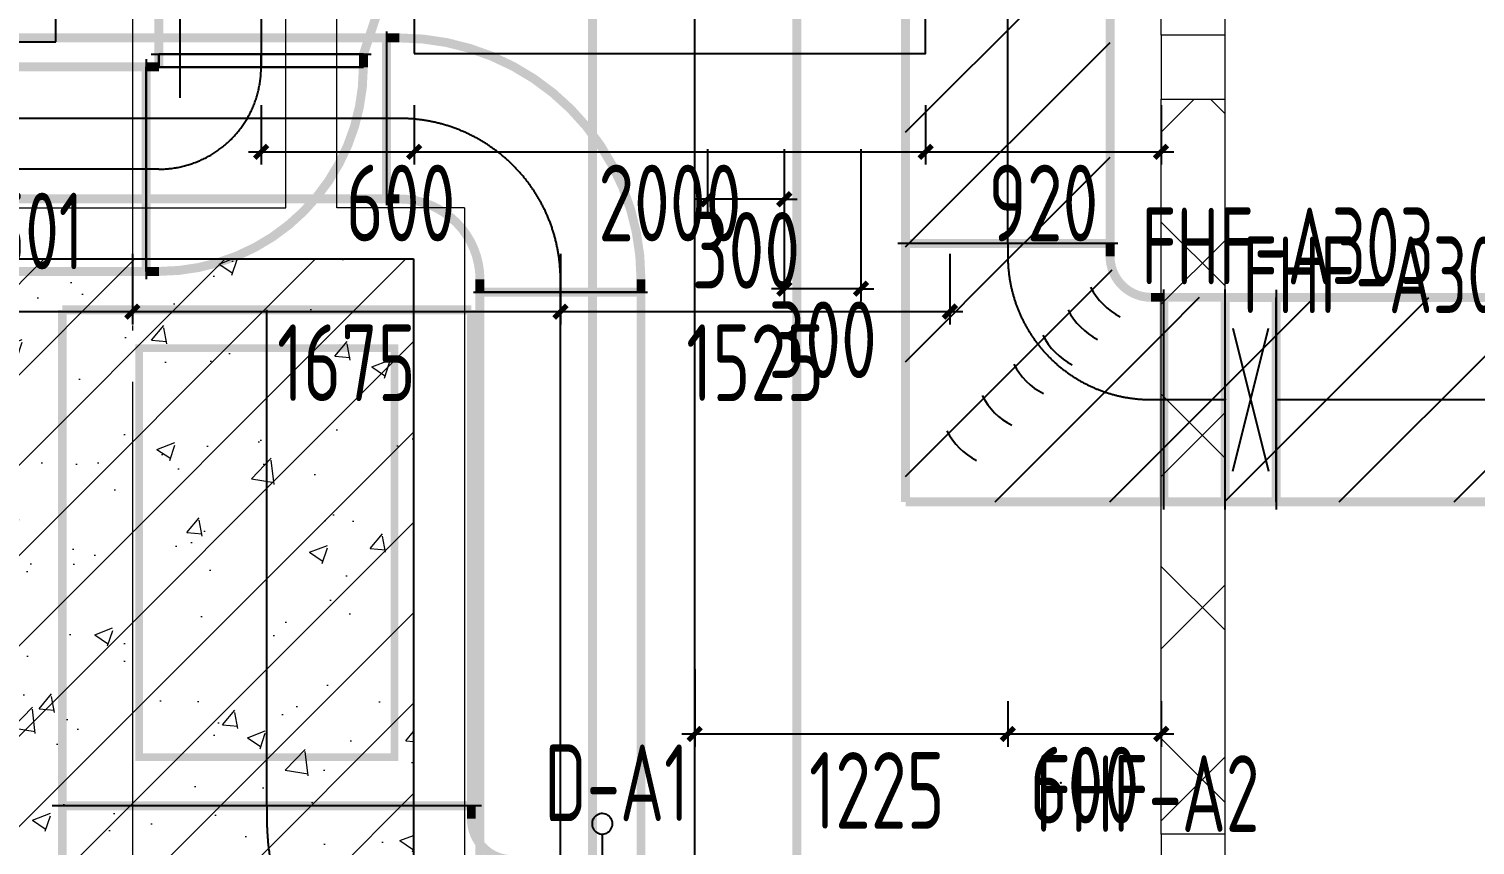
# Model space of a CAD drawing. Extents: x 4 to 13611208, y -605838 to 574722.
# Drawn here: x 13255993 to 13261650, y 188667 to 191859 of the extents above; entities that cross this region are included whole.
import ezdxf

# ---------------------------------------------------------------- set-up
doc = ezdxf.new("R2010")
doc.units = 0
doc.header["$LTSCALE"] = 1000
doc.header["$MEASUREMENT"] = 0
for name, pattern in [('_虚线L', [0.375, 0.25, -0.125]), ('CENTER2', [28.575, 19.05, -3.175, 3.175, -3.175]), ('DOTE', [2.42, 2, -0.2, 0.02, -0.2])]:
    doc.linetypes.add(name, pattern=pattern)
for name, color, linetype in [('DUCT-D-P中心线', 5, 'CENTER2'), ('DUCT-D-P标注', 7, 'Continuous'), ('DUCT-D-P法兰', 2, 'Continuous'), ('DUCT-D-P管', 6, 'Continuous'), ('DUCT-D-P管端线', 2, 'Continuous'), ('DUCT-D-P阀门', 7, 'Continuous'), ('DUCT-D-S中心线', 5, 'CENTER2'), ('DUCT-D-S法兰', 2, 'Continuous'), ('DUCT-D-S管', 130, 'Continuous'), ('DUCT-D-S管端线', 2, 'Continuous'), ('DUCT-D-S阀门', 7, 'Continuous'), ('DUCT-K-P中心线', 5, 'CENTER2'), ('DUCT-K-P标注', 7, 'Continuous'), ('DUCT-K-P管', 191, 'Continuous'), ('DUCT-K-S中心线', 5, 'CENTER2'), ('DUCT-K-S法兰', 2, 'Continuous'), ('DUCT-K-S管', 40, 'Continuous'), ('DUCT-K-S管端线', 4, 'Continuous'), ('DUCT-K-S阀门', 7, 'Continuous'), ('DUCT-X-P中心线', 5, 'CENTER2'), ('DUCT-X-P标注', 7, 'Continuous'), ('DUCT-X-P法兰', 2, 'Continuous'), ('DUCT-X-P管', 31, 'Continuous'), ('DUCT-X-P管端线', 2, 'Continuous'), ('Hvac-Hide', 8, 'Continuous'), ('SXT-标注', 7, 'Continuous')]:
    doc.layers.add(name, color=color, linetype=linetype)
doc.layers.add('SXT-设备', color=1, linetype='Continuous', lineweight=25)
doc.layers.add('建筑底图', color=8, linetype='Continuous', lineweight=13)
doc.styles.add('67', font='gbenor.shx', dxfattribs={"width": 0.7, "bigfont": 'hztxt.shx'})
doc.styles.add('du', font='gbenor.shx', dxfattribs={"width": 0.8, "bigfont": 'hztxt.shx'})
doc.dimstyles.new('67', dxfattribs={"dimscale": 100, "dimtxt": 3, "dimasz": 0.5, "dimexe": 0.5, "dimexo": 2, "dimgap": 0.5, "dimtad": 2, "dimdec": 0, "dimrnd": 5, "dimzin": 0, "dimdsep": 46, "dimtxsty": 'du', "dimblk": 'ARCHTICK', "dimcen": 0, "dimdle": 0.5, "dimclrd": 256, "dimclre": 256, "dimclrt": 256, "dimazin": 0, "dimtfac": 1, "dimtdec": 0, "dimtix": 1, "dimtmove": 2, "dimatfit": 3, "dimfxl": 100, "dimtolj": 1, "dimtzin": 0, "dimlwd": -1, "dimlwe": -1, "dimarcsym": 0})
pattern_1 = [(45, (0, 0), (-336.759605, 336.759605), []), (135, (0, 0), (-336.759605, -336.759605), [])]

# ---------------------------------------------------------------- blocks, each defined once
blk = doc.blocks.new('_FZH')
blk.add_lwpolyline([(-0.5, -0.5), (0.5, -0.5), (0.5, 0.5), (-0.5, 0.5)], close=True)
blk = doc.blocks.new('fextfe')
at = {"layer": 'DUCT-X-P标注', "style": '67', "width": 0.75}
blk.add_attdef('FHF-A201', (1930390.6, -201817.9), '', height=300, dxfattribs=at)
blk = doc.blocks.new('_ArchTick')
at = {"color": 0, "linetype": 'ByBlock', "const_width": 0.4}
blk.add_lwpolyline([(-0.5, -0.5), (0.5, 0.5)], dxfattribs=at)
blk = doc.blocks.new('*D369')
at = {"layer": 'DUCT-K-P标注', "transparency": 16777216}
for p, q in [((13258597.4, 189354.4), (13258597.4, 189051.4)), ((13259822.4, 189229.4), (13259822.4, 189051.4)), ((13258547.4, 189101.4), (13259872.4, 189101.4))]:
    blk.add_line(p, q, dxfattribs=at)
at = {"layer": 'DUCT-K-P标注', "transparency": 16777216, "xscale": 50, "yscale": 50, "zscale": 50, "rotation": 180}
blk.add_blockref('_ArchTick', (13258597.4, 189101.4), dxfattribs=at)
at = {"layer": 'DUCT-K-P标注', "transparency": 16777216, "xscale": 50, "yscale": 50, "zscale": 50}
blk.add_blockref('_ArchTick', (13259822.4, 189101.4), dxfattribs=at)
at = {"layer": 'DUCT-K-P标注', "transparency": 16777216, "insert": (13259309.9, 188880.5), "char_height": 300, "attachment_point": 5, "style": 'du'}
blk.add_mtext('\\A1;1225', dxfattribs=at)
blk = doc.blocks.new('*D370')
at = {"layer": 'DUCT-K-P标注', "transparency": 16777216}
for p, q in [((13259822.4, 189229.4), (13259822.4, 189051.4)), ((13260422.4, 189229.4), (13260422.4, 189051.4)), ((13259772.4, 189101.4), (13260472.4, 189101.4))]:
    blk.add_line(p, q, dxfattribs=at)
at = {"layer": 'DUCT-K-P标注', "transparency": 16777216, "xscale": 50, "yscale": 50, "zscale": 50, "rotation": 180}
blk.add_blockref('_ArchTick', (13259822.4, 189101.4), dxfattribs=at)
at = {"layer": 'DUCT-K-P标注', "transparency": 16777216, "xscale": 50, "yscale": 50, "zscale": 50}
blk.add_blockref('_ArchTick', (13260422.4, 189101.4), dxfattribs=at)
at = {"layer": 'DUCT-K-P标注', "transparency": 16777216, "insert": (13260122.4, 188901.4), "char_height": 300, "attachment_point": 5, "style": 'du'}
blk.add_mtext('\\A1;600', dxfattribs=at)
blk = doc.blocks.new('*D781')
at = {"layer": 'SXT-标注', "transparency": 16777216}
for p, q in [((13258647.8, 191389.6), (13258647.8, 191143.3)), ((13258947.8, 191389.6), (13258947.8, 191143.3)), ((13258647.8, 191193.3), (13258597.8, 191193.3)), ((13258947.8, 191193.3), (13258647.8, 191193.3)), ((13258947.8, 191193.3), (13258997.8, 191193.3))]:
    blk.add_line(p, q, dxfattribs=at)
at = {"layer": 'SXT-标注', "transparency": 16777216, "xscale": 50, "yscale": 50, "zscale": 50}
blk.add_blockref('_ArchTick', (13258647.8, 191193.3), dxfattribs=at)
at = {"layer": 'SXT-标注', "transparency": 16777216, "xscale": 50, "yscale": 50, "zscale": 50, "rotation": 180}
blk.add_blockref('_ArchTick', (13258947.8, 191193.3), dxfattribs=at)
at = {"layer": 'SXT-标注', "transparency": 16777216, "insert": (13258797.8, 190993.3), "char_height": 300, "attachment_point": 5, "style": 'du'}
blk.add_mtext('\\A1;300', dxfattribs=at)
blk = doc.blocks.new('*D782')
at = {"layer": 'SXT-标注', "transparency": 16777216}
for p, q in [((13258947.8, 191389.6), (13258947.8, 190793.3)), ((13259247.8, 191389.6), (13259247.8, 190793.3)), ((13258947.8, 190843.3), (13258897.8, 190843.3)), ((13259247.8, 190843.3), (13258947.8, 190843.3)), ((13259247.8, 190843.3), (13259297.8, 190843.3))]:
    blk.add_line(p, q, dxfattribs=at)
at = {"layer": 'SXT-标注', "transparency": 16777216, "xscale": 50, "yscale": 50, "zscale": 50}
blk.add_blockref('_ArchTick', (13258947.8, 190843.3), dxfattribs=at)
at = {"layer": 'SXT-标注', "transparency": 16777216, "xscale": 50, "yscale": 50, "zscale": 50, "rotation": 180}
blk.add_blockref('_ArchTick', (13259247.8, 190843.3), dxfattribs=at)
at = {"layer": 'SXT-标注', "transparency": 16777216, "insert": (13259097.8, 190643.3), "char_height": 300, "attachment_point": 5, "style": 'du'}
blk.add_mtext('\\A1;300', dxfattribs=at)
blk = doc.blocks.new('Z组合式空调器')
at = {"color": 1}
for p, q in [((6304.4, 3000), (8000, 3000)), ((8000, 3000), (8000, 0))]:
    blk.add_line(p, q, dxfattribs=at)
blk = doc.blocks.new('*D828')
at = {"layer": 'DUCT-X-P标注', "transparency": 16777216}
for p, q in [((13254648.8, 190979.4), (13254648.8, 190703.7)), ((13256397.4, 190979.4), (13256397.4, 190703.7)), ((13254598.8, 190753.7), (13256447.4, 190753.7))]:
    blk.add_line(p, q, dxfattribs=at)
at = {"layer": 'DUCT-X-P标注', "transparency": 16777216, "xscale": 50, "yscale": 50, "zscale": 50, "rotation": 180}
blk.add_blockref('_ArchTick', (13254648.8, 190753.7), dxfattribs=at)
at = {"layer": 'DUCT-X-P标注', "transparency": 16777216, "xscale": 50, "yscale": 50, "zscale": 50}
blk.add_blockref('_ArchTick', (13256397.4, 190753.7), dxfattribs=at)
at = {"layer": 'DUCT-X-P标注', "transparency": 16777216, "insert": (13255523.1, 190553.7), "char_height": 300, "attachment_point": 5, "style": 'du'}
blk.add_mtext('\\A1;1750', dxfattribs=at)
blk = doc.blocks.new('*D829')
at = {"layer": 'DUCT-X-P标注', "transparency": 16777216}
for p, q in [((13256397.4, 190979.4), (13256397.4, 190703.7)), ((13258072.2, 190979.4), (13258072.2, 190703.7)), ((13256347.4, 190753.7), (13258122.2, 190753.7))]:
    blk.add_line(p, q, dxfattribs=at)
at = {"layer": 'DUCT-X-P标注', "transparency": 16777216, "xscale": 50, "yscale": 50, "zscale": 50, "rotation": 180}
blk.add_blockref('_ArchTick', (13256397.4, 190753.7), dxfattribs=at)
at = {"layer": 'DUCT-X-P标注', "transparency": 16777216, "xscale": 50, "yscale": 50, "zscale": 50}
blk.add_blockref('_ArchTick', (13258072.2, 190753.7), dxfattribs=at)
at = {"layer": 'DUCT-X-P标注', "transparency": 16777216, "insert": (13257234.8, 190553.7), "char_height": 300, "attachment_point": 5, "style": 'du'}
blk.add_mtext('\\A1;1675', dxfattribs=at)
blk = doc.blocks.new('*D830')
at = {"layer": 'DUCT-X-P标注', "transparency": 16777216}
for p, q in [((13258072.2, 190979.4), (13258072.2, 190703.7)), ((13259596, 190979.4), (13259596, 190703.7)), ((13258022.2, 190753.7), (13259646, 190753.7))]:
    blk.add_line(p, q, dxfattribs=at)
at = {"layer": 'DUCT-X-P标注', "transparency": 16777216, "xscale": 50, "yscale": 50, "zscale": 50, "rotation": 180}
blk.add_blockref('_ArchTick', (13258072.2, 190753.7), dxfattribs=at)
at = {"layer": 'DUCT-X-P标注', "transparency": 16777216, "xscale": 50, "yscale": 50, "zscale": 50}
blk.add_blockref('_ArchTick', (13259596, 190753.7), dxfattribs=at)
at = {"layer": 'DUCT-X-P标注', "transparency": 16777216, "insert": (13258834.1, 190553.7), "char_height": 300, "attachment_point": 5, "style": 'du'}
blk.add_mtext('\\A1;1525', dxfattribs=at)
blk = doc.blocks.new('*D950')
at = {"layer": 'DUCT-D-P标注', "transparency": 16777216}
for p, q in [((13256901.1, 191560.9), (13256901.1, 191328.5)), ((13257499.7, 191560.9), (13257499.7, 191328.5)), ((13256851.1, 191378.5), (13257549.7, 191378.5))]:
    blk.add_line(p, q, dxfattribs=at)
at = {"layer": 'DUCT-D-P标注', "transparency": 16777216, "xscale": 50, "yscale": 50, "zscale": 50, "rotation": 180}
blk.add_blockref('_ArchTick', (13256901.1, 191378.5), dxfattribs=at)
at = {"layer": 'DUCT-D-P标注', "transparency": 16777216, "xscale": 50, "yscale": 50, "zscale": 50}
blk.add_blockref('_ArchTick', (13257499.7, 191378.5), dxfattribs=at)
at = {"layer": 'DUCT-D-P标注', "transparency": 16777216, "insert": (13257447, 191178.5), "char_height": 300, "attachment_point": 5, "style": 'du'}
blk.add_mtext('\\A1;600', dxfattribs=at)
blk = doc.blocks.new('*D951')
at = {"layer": 'DUCT-D-P标注', "transparency": 16777216}
for p, q in [((13257499.7, 191560.9), (13257499.7, 191328.5)), ((13259500.9, 191560.9), (13259500.9, 191328.5)), ((13257449.7, 191378.5), (13259550.9, 191378.5))]:
    blk.add_line(p, q, dxfattribs=at)
at = {"layer": 'DUCT-D-P标注', "transparency": 16777216, "xscale": 50, "yscale": 50, "zscale": 50, "rotation": 180}
blk.add_blockref('_ArchTick', (13257499.7, 191378.5), dxfattribs=at)
at = {"layer": 'DUCT-D-P标注', "transparency": 16777216, "xscale": 50, "yscale": 50, "zscale": 50}
blk.add_blockref('_ArchTick', (13259500.9, 191378.5), dxfattribs=at)
at = {"layer": 'DUCT-D-P标注', "transparency": 16777216, "insert": (13258500.3, 191178.5), "char_height": 300, "attachment_point": 5, "style": 'du'}
blk.add_mtext('\\A1;2000', dxfattribs=at)
blk = doc.blocks.new('*D952')
at = {"layer": 'DUCT-D-P标注', "transparency": 16777216}
for p, q in [((13259500.9, 191560.9), (13259500.9, 191328.5)), ((13260421.7, 191560.9), (13260421.7, 191328.5)), ((13259450.9, 191378.5), (13260471.7, 191378.5))]:
    blk.add_line(p, q, dxfattribs=at)
at = {"layer": 'DUCT-D-P标注', "transparency": 16777216, "xscale": 50, "yscale": 50, "zscale": 50, "rotation": 180}
blk.add_blockref('_ArchTick', (13259500.9, 191378.5), dxfattribs=at)
at = {"layer": 'DUCT-D-P标注', "transparency": 16777216, "xscale": 50, "yscale": 50, "zscale": 50}
blk.add_blockref('_ArchTick', (13260421.7, 191378.5), dxfattribs=at)
at = {"layer": 'DUCT-D-P标注', "transparency": 16777216, "insert": (13259961.3, 191178.5), "char_height": 300, "attachment_point": 5, "style": 'du'}
blk.add_mtext('\\A1;920', dxfattribs=at)

msp = doc.modelspace()

# ---------------------------------------------------------------- hatches: boundary and pattern name
at = {"layer": 'DUCT-K-S管'}
h = msp.add_hatch(dxfattribs=at)
h.set_pattern_fill('ANSI31', color=8, scale=200)
h.set_pattern_definition([(45, (0, -100027.9), (-224.506403, 224.506403), [])])
h.paths.add_polyline_path([(13262772.4, 190809.1), (13260872.3, 190809.1), (13260872.3, 190409.1), (13262772.4, 190409.1)])
h.paths.add_polyline_path([(13262772.4, 190409.1), (13260872.3, 190409.1), (13260872.3, 190009.1), (13262772.4, 190009.1)])
h.paths.add_polyline_path([(13260872.1, 190809.1), (13260672.6, 190809.1), (13260672.6, 190009.1), (13260872.1, 190009.1)])
h.paths.add_polyline_path([(13260672.1, 190809.5), (13260432.6, 190809.5), (13260432.6, 190409.5), (13260672.1, 190409.5)])
h.paths.add_polyline_path([(13260672.1, 190409.5), (13260432.6, 190409.5), (13260432.6, 190009.5), (13260672.1, 190009.5)])
edge = h.paths.add_edge_path()
edge.add_line((13260432.4, 190409.5), (13260382.4, 190409.5))
edge.add_arc((13260382.4, 190969.5), 560, 180, 270, ccw=False)
edge.add_line((13259822.4, 190969.5), (13259822.4, 191019.5))
edge.add_line((13259822.4, 191019.5), (13259422.4, 191019.5))
edge.add_line((13259422.4, 191019.5), (13259422.4, 190009.5))
edge.add_line((13259422.4, 190009.5), (13260432.4, 190009.5))
edge.add_line((13260432.4, 190009.5), (13260432.4, 190409.5))
edge = h.paths.add_edge_path(flags=17)
edge.add_line((13260432.4, 190809.5), (13260382.4, 190809.5))
edge.add_arc((13260382.4, 190969.5), 160, 180, 270, ccw=False)
edge.add_line((13260222.4, 190969.5), (13260222.4, 191019.5))
edge.add_line((13260222.4, 191019.5), (13259822.4, 191019.5))
edge.add_line((13259822.4, 191019.5), (13259822.4, 190969.5))
edge.add_arc((13260382.4, 190969.5), 560, 180, 270)
edge.add_line((13260382.4, 190409.5), (13260432.4, 190409.5))
edge.add_line((13260432.4, 190409.5), (13260432.4, 190809.5))
h.paths.add_polyline_path([(13260222.4, 192201.6), (13259822.4, 192201.6), (13259822.4, 191019.7), (13260222.4, 191019.7)])
h.paths.add_polyline_path([(13259822.4, 192201.6), (13259422.4, 192201.6), (13259422.4, 191019.7), (13259822.4, 191019.7)])
h.paths.add_polyline_path([(13260222.4, 192673.3), (13259822.4, 192673.3), (13259822.4, 192201.8), (13260222.4, 192201.8)])
h.paths.add_polyline_path([(13259822.4, 192673.3), (13259422.4, 192673.3), (13259422.4, 192201.8), (13259822.4, 192201.8)])
at = {"layer": '建筑底图'}
h = msp.add_hatch(dxfattribs=at)
h.set_pattern_fill('ANSI37', color=8, scale=300, style=0)
h.set_pattern_definition(pattern_1)
h.paths.add_polyline_path([(13260672.4, 194584.5), (13260422.4, 194584.5), (13260422.4, 191834.5), (13260672.4, 191834.5)])
h = msp.add_hatch(dxfattribs=at)
h.set_pattern_fill('ANSI37', color=8, scale=300, style=0)
h.set_pattern_definition(pattern_1)
h.paths.add_polyline_path([(13260672.4, 191584.5), (13260422.4, 191584.5), (13260422.4, 188709.5), (13260672.4, 188709.5)])
h = msp.add_hatch(dxfattribs=at)
h.set_pattern_fill('钢筋混凝土', color=8, scale=100, style=0)
h.set_pattern_definition([(45, (793255.26, 8e-09), (-176.7766953, 176.7766953), []), (50, (793255.26, 8e-09), (717.260183, -62.752135), [75, -825]), (355, (793255.26, 8e-09), (-138.751334, 752.192134), [60, -660]), (100.4514, (793315, -5.2), (578.50938, 689.439542), [63.74019, -701.14211]), (46.1842, (793255.26, 200), (1067.24105, -165.519014), [112.5, -1237.5]), (96.6356, (793344.2, 186.2), (934.662706, 974.11787), [95.61029, -1051.713]), (351.1842, (793255.3, 200), (934.66195, 974.1186), [90, -990]), (21, (793355.26, 150), (596.907052, -402.61889), [75, -825]), (326, (793355.26, 150), (243.31533, 725.150045), [60, -660]), (71.4514, (793405, 116.45), (840.22263, 322.530497), [63.74019, -701.14211]), (37.5, (793255.26, 8e-09), (12.1598553, 332.893854), [0, -652, 0, -670, 0, -662.5]), (7.5, (793255.26, 8e-09), (263.069537, 394.411712), [0, -382, 0, -637, 0, -252.5]), (327.5, (793032.26, 8e-09), (533.822436, -22.554872), [0, -250, 0, -780, 0, -1035]), (317.5, (792932.26, 8e-09), (583.18617, 100.104982), [0, -325, 0, -518, 0, -735])])
h.paths.add_polyline_path([(13257497.4, 187959.5), (13248997.4, 187959.5), (13248997.4, 190959.5), (13257497.4, 190959.5)])

# ---------------------------------------------------------------- linework, layer by layer
at = {"layer": 'DUCT-D-P中心线'}
for p, q in [((13256901.1, 192709.5), (13256901.1, 191709.5)), ((13256450.9, 191310.9), (13252948.2, 191310.9)), ((13256501.1, 191310.9), (13256451.1, 191310.9))]:
    msp.add_line(p, q, dxfattribs=at)
msp.add_arc((13256501.1, 191710.9), 400, 270, 359.7948, dxfattribs=at)
at = {"layer": 'DUCT-D-P标注', "elevation": 4300}
msp.add_lwpolyline([(13257499.7, 191762.8), (13259500.9, 191762.8), (13259500.9, 197261.8), (13257499.7, 197261.8)], close=True, dxfattribs=at)
at = {"layer": 'DUCT-D-P法兰'}
for p, q in [((13256451, 191740.9), (13256451, 190880.9)), ((13256471.1, 191761), (13256501.1, 191761)), ((13257301.6, 191761), (13257331.1, 191761))]:
    msp.add_line(p, q, dxfattribs=at)
at = {"layer": 'DUCT-D-P法兰', "color": 18, "true_color": 0x000000}
for p in [(13256901.1, 191761.1, 4000), (13256901.1, 191760.9, 4000), (13256450.9, 191310.9, 4000), (13256451.1, 191310.9, 4000)]:
    msp.add_point(p, dxfattribs=at)
at = {"layer": 'DUCT-D-P管', "const_width": 35}
for points in [[(13256501.1, 191709.5), (13256501.1, 191909.5)], [(13257351.1, 191909.5), (13257301.1, 191759.5)], [(13257301.1, 191759.5), (13257301.1, 191709.5)], [(13256450.9, 191710.9), (13252948.2, 191710.9)], [(13256450.9, 190910.9), (13256450.9, 191710.9)], [(13256451.1, 191710.9), (13256501.1, 191710.9)], [(13252948.2, 190910.9), (13256450.9, 190910.9)], [(13256501.1, 190910.9), (13256451.1, 190910.9)]]:
    msp.add_lwpolyline(points, dxfattribs=at)
at = {"layer": 'DUCT-D-P管', "extrusion": (0, 0, -1), "const_width": 35}
msp.add_lwpolyline([(-13257301.1, 191709.5, 0.413689), (-13256501.1, 190910.9)], format="xyb", dxfattribs=at)
at = {"layer": 'DUCT-D-P管', "color": 18, "true_color": 0x000000}
for p in [(13256901.1, 191760.9, 4000), (13256901.1, 191709.5, 4000), (13256451.1, 191310.9, 4000)]:
    msp.add_point(p, dxfattribs=at)
at = {"layer": 'DUCT-D-P管端线'}
for p, q in [((13256451.1, 190910.9), (13256451.1, 191710.9)), ((13257301.1, 191709.5), (13256501.1, 191709.5))]:
    msp.add_line(p, q, dxfattribs=at)
at = {"layer": 'DUCT-D-P阀门'}
for p, q in [((13256098.6, 191809.5), (13256098.6, 193609.5)), ((13254098.6, 191809.5), (13256098.6, 191809.5))]:
    msp.add_line(p, q, dxfattribs=at)
at = {"layer": 'DUCT-D-S中心线'}
for p, q in [((13256923.5, 188820.1), (13256923.5, 190760.5)), ((13256923.5, 188819.9), (13256923.5, 188769.9))]:
    msp.add_line(p, q, dxfattribs=at)
msp.add_arc((13257883.5, 188769.9), 960, 180, 269.9986, dxfattribs=at)
at = {"layer": 'DUCT-D-S法兰'}
msp.add_line((13257763.5, 188820), (13256083.5, 188820), dxfattribs=at)
at = {"layer": 'DUCT-D-S法兰', "color": 18, "true_color": 0x000000}
for p in [(13260030.2, 188909.7, 4050), (13256923.5, 188820.1, 4300), (13256923.5, 188819.9, 4300)]:
    msp.add_point(p, dxfattribs=at)
at = {"layer": 'DUCT-D-S管', "const_width": 35}
for points in [[(13257723.5, 190760.5), (13256123.5, 190760.5)], [(13256123.5, 190760.5), (13256123.5, 188820.1)], [(13257723.5, 188820.1), (13257723.5, 190760.5)], [(13256123.5, 188820.1), (13257723.5, 188820.1)], [(13256123.5, 188819.9), (13256123.5, 187010)], [(13257723.5, 188769.9), (13257723.5, 188819.9)]]:
    msp.add_lwpolyline(points, dxfattribs=at)
at = {"layer": 'DUCT-D-S管', "linetype": '_虚线L', "const_width": 30, "elevation": 4300}
msp.add_lwpolyline([(13257423.5, 190610.5), (13257423.5, 189010.5), (13256423.5, 189010.5), (13256423.5, 190610.5)], close=True, dxfattribs=at)
at = {"layer": 'DUCT-D-S管', "extrusion": (0, 0, -1), "const_width": 35}
msp.add_lwpolyline([(-13257883.5, 188609.9, 0.414207), (-13257723.5, 188769.9)], format="xyb", dxfattribs=at)
at = {"layer": 'DUCT-D-S管', "color": 18, "true_color": 0x000000}
for p in [(13260030.2, 188909.7, 4050), (13256923.5, 188819.9, 4300)]:
    msp.add_point(p, dxfattribs=at)
at = {"layer": 'DUCT-D-S管端线'}
msp.add_line((13257723.5, 188819.9), (13256123.5, 188819.9), dxfattribs=at)
at = {"layer": 'DUCT-D-S阀门'}
for p, q in [((13258196.5, 188758.2), (13258195.8, 188752.7)), ((13258195.8, 188752.7), (13258195.8, 188747.1)), ((13258195.8, 188747.1), (13258196.5, 188741.6)), ((13258198.1, 188763.6), (13258196.5, 188758.2)), ((13258196.5, 188741.6), (13258198.1, 188736.2)), ((13258200.3, 188768.7), (13258198.1, 188763.6)), ((13258203.3, 188773.4), (13258200.3, 188768.7)), ((13258206.9, 188777.7), (13258203.3, 188773.4)), ((13258211, 188781.5), (13258206.9, 188777.7)), ((13258215.7, 188784.6), (13258211, 188781.5)), ((13258220.7, 188787), (13258215.7, 188784.6)), ((13258226, 188788.7), (13258220.7, 188787)), ((13258231.5, 188789.7), (13258226, 188788.7)), ((13258237.1, 188789.9), (13258231.5, 188789.7)), ((13258242.6, 188789.3), (13258237.1, 188789.9)), ((13258248, 188788), (13258242.6, 188789.3)), ((13258253.2, 188785.9), (13258248, 188788)), ((13258258, 188783.1), (13258253.2, 188785.9)), ((13258262.4, 188779.7), (13258258, 188783.1)), ((13258266.3, 188775.6), (13258262.4, 188779.7)), ((13258269.6, 188771.1), (13258266.3, 188775.6)), ((13258272.2, 188766.2), (13258269.6, 188771.1)), ((13258274.1, 188761), (13258272.2, 188766.2)), ((13258272.2, 188733.7), (13258274.1, 188738.9)), ((13258275.3, 188755.5), (13258274.1, 188761)), ((13258274.1, 188738.9), (13258275.3, 188744.4)), ((13258275.7, 188749.9), (13258275.3, 188755.5)), ((13258275.3, 188744.4), (13258275.7, 188749.9)), ((13258198.1, 188736.2), (13258200.3, 188731.2)), ((13258200.3, 188731.2), (13258203.3, 188726.4)), ((13258203.3, 188726.4), (13258206.9, 188722.1)), ((13258206.9, 188722.1), (13258211, 188718.4)), ((13258211, 188718.4), (13258215.7, 188715.3)), ((13258215.7, 188715.3), (13258220.7, 188712.8)), ((13258220.7, 188712.8), (13258226, 188711.1)), ((13258226, 188711.1), (13258231.5, 188710.1)), ((13258231.5, 188710.1), (13258237.1, 188710)), ((13258235.7, 188709.9), (13258235.7, 188609.9)), ((13258237.1, 188710), (13258242.6, 188710.5)), ((13258242.6, 188710.5), (13258248, 188711.9)), ((13258248, 188711.9), (13258253.2, 188714)), ((13258253.2, 188714), (13258258, 188716.8)), ((13258258, 188716.8), (13258262.4, 188720.2)), ((13258262.4, 188720.2), (13258266.3, 188724.2)), ((13258266.3, 188724.2), (13258269.6, 188728.7)), ((13258269.6, 188728.7), (13258272.2, 188733.7))]:
    msp.add_line(p, q, dxfattribs=at)
at = {"layer": 'DUCT-K-P中心线'}
msp.add_line((13258597.4, 188260.6), (13258597.4, 193846.1), dxfattribs=at)
at = {"layer": 'DUCT-K-P管', "const_width": 35}
for points in [[(13258197.4, 193846.1), (13258197.4, 188260.6)], [(13258997.4, 188260.6), (13258997.4, 193846.1)]]:
    msp.add_lwpolyline(points, dxfattribs=at)
at = {"layer": 'DUCT-K-S中心线'}
for p, q in [((13259822.4, 191019.7), (13259822.4, 192201.6)), ((13259822.4, 191019.5), (13259822.4, 190969.5)), ((13260382.4, 190409.5), (13260432.4, 190409.5)), ((13260432.6, 190409.5), (13260672.6, 190409.5)), ((13279866, 190409.1), (13260872.3, 190409.1))]:
    msp.add_line(p, q, dxfattribs=at)
msp.add_arc((13260382.4, 190969.5), 560, 180, 270, dxfattribs=at)
at = {"layer": 'DUCT-K-S法兰'}
for p, q in [((13260252.4, 191019.6), (13259392.4, 191019.6)), ((13260432.5, 189979.5), (13260432.5, 190839.5)), ((13260672.5, 189979.5), (13260672.5, 190839.5)), ((13260872.2, 190839.1), (13260872.2, 189979.1))]:
    msp.add_line(p, q, dxfattribs=at)
at = {"layer": 'DUCT-K-S法兰', "color": 18, "true_color": 0x000000}
for p in [(13259822.4, 191019.7, 4050), (13259822.4, 191019.5, 4050), (13260432.4, 190409.5, 4050), (13260432.6, 190409.5, 4050), (13260672.4, 190409.5, 4050), (13260672.6, 190409.5, 4050), (13260872.1, 190409.1, 4050), (13260872.3, 190409.1, 4050)]:
    msp.add_point(p, dxfattribs=at)
at = {"layer": 'DUCT-K-S管', "const_width": 35}
for points in [[(13259422.4, 192201.6), (13259422.4, 191019.7)], [(13260222.4, 191019.7), (13260222.4, 192201.6)], [(13259422.4, 191019.7), (13260222.4, 191019.7)], [(13259422.4, 191019.5), (13259422.4, 190009.5)], [(13260222.4, 190969.5), (13260222.4, 191019.5)], [(13260432.4, 190809.5), (13260382.4, 190809.5)], [(13260672.6, 190809.5), (13260432.6, 190809.5)], [(13260432.6, 190809.5), (13260432.6, 190009.5)], [(13260672.1, 190809.1), (13260872.1, 190809.1)], [(13260672.6, 190009.5), (13260672.6, 190809.5)], [(13279866, 190809.1), (13260872.3, 190809.1)], [(13260872.3, 190809.1), (13260872.3, 190009.1)], [(13259422.4, 190009.5), (13260432.4, 190009.5)], [(13260432.6, 190009.5), (13260672.6, 190009.5)], [(13260872.1, 190009.1), (13260672.1, 190009.1)], [(13260872.3, 190009.1), (13279866, 190009.1)]]:
    msp.add_lwpolyline(points, dxfattribs=at)
at = {"layer": 'DUCT-K-S管', "extrusion": (0, 0, -1), "const_width": 35}
msp.add_lwpolyline([(-13260382.4, 190809.5, 0.414214), (-13260222.4, 190969.5)], format="xyb", dxfattribs=at)
at = {"layer": 'DUCT-K-S管', "color": 18, "true_color": 0x000000}
for p in [(13259822.4, 191019.5, 4050), (13260432.4, 190409.5, 4050)]:
    msp.add_point(p, dxfattribs=at)
at = {"layer": 'DUCT-K-S管端线'}
for p, q in [((13260222.4, 191019.5), (13259422.4, 191019.5)), ((13260432.4, 190009.5), (13260432.4, 190809.5)), ((13260672.1, 190009.1), (13260672.1, 190809.1)), ((13260872.1, 190009.1), (13260872.1, 190809.1))]:
    msp.add_line(p, q, dxfattribs=at)
for centre in [(13260382.4, 190969.5), (13260294, 190881.1), (13260195, 190782.1), (13260081.8, 190669), (13259958.1, 190545.2), (13259820.2, 190407.4)]:
    msp.add_arc(centre, 265, 207, 243, dxfattribs=at)
at = {"layer": 'DUCT-K-S阀门'}
for p, q in [((13260702, 190689.1), (13260842.2, 190129.2)), ((13260702.1, 190129.1), (13260842.1, 190689.1))]:
    msp.add_line(p, q, dxfattribs=at)
at = {"layer": 'DUCT-X-P中心线'}
for p, q in [((13257392, 191509.4), (13255860, 191509.4)), ((13257442.2, 191509.4), (13257392.2, 191509.4)), ((13258072.2, 190829.5), (13258072.2, 190879.5)), ((13258072.3, 186709.7), (13258072.2, 190829.3))]:
    msp.add_line(p, q, dxfattribs=at)
msp.add_arc((13257442.2, 190879.4), 630, 0.0022, 90, dxfattribs=at)
at = {"layer": 'DUCT-X-P法兰'}
for p, q in [((13257392.1, 191849.4), (13257392.1, 191169.4)), ((13257732.2, 190829.4), (13258412.2, 190829.4))]:
    msp.add_line(p, q, dxfattribs=at)
at = {"layer": 'DUCT-X-P法兰', "color": 18, "true_color": 0x000000}
for p in [(13257392, 191509.4, 3300), (13257392.2, 191509.4, 3300), (13258072.2, 190829.5, 3300), (13258072.2, 190829.3, 3300)]:
    msp.add_point(p, dxfattribs=at)
at = {"layer": 'DUCT-X-P管', "const_width": 35}
for points in [[(13257392, 191824.4), (13255860, 191824.4)], [(13257392, 191194.4), (13257392, 191824.4)], [(13257442.2, 191824.4), (13257392.2, 191824.4)], [(13255860, 191194.4), (13257392, 191194.4)], [(13257392.2, 191194.4), (13257442.2, 191194.4)], [(13257757.2, 190879.5), (13257757.2, 190829.5)], [(13258387.2, 190829.5), (13258387.2, 190879.5)], [(13258387.2, 190829.3), (13257757.2, 190829.3)], [(13257757.2, 190829.3), (13257757.3, 186709.7)], [(13258387.3, 186709.7), (13258387.2, 190829.3)]]:
    msp.add_lwpolyline(points, dxfattribs=at)
for points in [[(13258387.2, 190879.5, 0.414203), (13257442.2, 191824.4)], [(13257757.2, 190879.5, 0.414203), (13257442.2, 191194.4)]]:
    msp.add_lwpolyline(points, format="xyb", dxfattribs=at)
at = {"layer": 'DUCT-X-P管', "color": 18, "true_color": 0x000000}
for p in [(13257392.2, 191509.4, 3300), (13258072.2, 190829.5, 3300)]:
    msp.add_point(p, dxfattribs=at)
at = {"layer": 'DUCT-X-P管端线'}
for p, q in [((13257392.2, 191824.4), (13257392.2, 191194.4)), ((13258387.2, 190829.5), (13257757.2, 190829.5))]:
    msp.add_line(p, q, dxfattribs=at)
at = {"layer": 'Hvac-Hide'}
for p, q in [((13257301.6, 191761), (13256501.1, 191761)), ((13256501.1, 191761), (13257301.6, 191761)), ((13257301.1, 191760.9), (13256501.1, 191760.9)), ((13256501.1, 191760.9), (13256501.1, 191709.5)), ((13256501.1, 191710.9), (13256501.1, 191760.9)), ((13256501.1, 191760.9), (13256901.1, 191760.9)), ((13256901.1, 191709.5), (13256901.1, 191760.9)), ((13256901.1, 191760.9), (13257301.1, 191760.9)), ((13256901.1, 191760.9), (13256901.1, 191710.9)), ((13257301.1, 191759.5), (13257301.1, 191760.9)), ((13257301.1, 191760.9), (13257301.1, 191759.5)), ((13257301.1, 191709.5), (13257301.1, 191759.5)), ((13257301.1, 191759.5), (13257301.1, 191710.9)), ((13256501.1, 191709.5), (13257301.1, 191709.5))]:
    msp.add_line(p, q, dxfattribs=at)
for radius, start, end in [(400, 359.7948, 360), (800, 359.8974, 0)]:
    msp.add_arc((13256501.1, 191710.9), radius, start, end, dxfattribs=at)
at = {"layer": 'SXT-标注'}
msp.add_line((13256584.4, 191589.6, 2800), (13256584.4, 192502.4, 2800), dxfattribs=at)
at = {"layer": '建筑底图', "color": 8, "linetype": 'DOTE'}
msp.add_line((13256397.4, 212259.5), (13256397.4, 180083), dxfattribs=at)
at = {"layer": '建筑底图', "color": 8}
for p, q in [((13257197.4, 191159.5), (13257197.4, 206059.5)), ((13256997.4, 191159.5), (13256997.4, 204809.5)), ((13260422.4, 191834.5), (13260422.4, 194584.5)), ((13260672.4, 191834.5), (13260672.4, 194584.5)), ((13260422.4, 188709.5), (13260422.4, 191584.5)), ((13260672.4, 188709.5), (13260672.4, 191584.5)), ((13248997.4, 191159.5), (13256997.4, 191159.5)), ((13257697.4, 191159.5), (13257197.4, 191159.5)), ((13257697.4, 191159.5), (13257697.4, 187759.5))]:
    msp.add_line(p, q, dxfattribs=at)
for points in [[(13248997.4, 190959.5), (13257497.4, 190959.5), (13257497.4, 187959.5), (13248997.4, 187959.5)], [(13257497.4, 187959.5), (13248997.4, 187959.5), (13248997.4, 190959.5), (13257497.4, 190959.5)]]:
    msp.add_lwpolyline(points, close=True, dxfattribs=at)
for points in [[(13248997.4, 190959.5), (13257497.4, 190959.5)], [(13257497.4, 190959.5), (13257497.4, 187959.5), (13248997.4, 187959.5), (13248997.4, 190959.5)]]:
    msp.add_lwpolyline(points, dxfattribs=at)

# ---------------------------------------------------------------- block references
at = {"layer": 'DUCT-K-P标注'}
msp.add_blockref('fextfe', (11330349.9, 392565.6), dxfattribs=at).add_auto_attribs({'FHF-A201': 'FHF-A303'})
msp.add_blockref('fextfe', (11330349.9, 392565.6), dxfattribs=at).add_auto_attribs({'FHF-A201': 'FHF-A303'})
at = {"layer": 'SXT-设备'}
msp.add_blockref('Z组合式空调器', (13249497.4, 187959.5), dxfattribs=at)
at = {"layer": '建筑底图', "color": 8, "xscale": 250, "yscale": 250, "zscale": 250}
for p in [(13260547.4, 191709.5), (13260547.4, 188584.5)]:
    msp.add_blockref('_FZH', p, dxfattribs=at)

# ---------------------------------------------------------------- texts
at = {"layer": 'DUCT-D-P标注', "style": '67', "width": 0.75}
for s, p in [('D-A1', (13258009.8, 188760.5, -3950)), ('FHF-A2', (13259931.7, 188718.4, 12900))]:
    msp.add_text(s, height=300, dxfattribs=at).set_placement(p)
at = {"layer": 'DUCT-K-P标注', "style": '67', "width": 0.75}
msp.add_text('FHF-A303', height=300, dxfattribs=at).set_placement((13260344.8, 190860.5, -498))
at = {"layer": 'DUCT-X-P标注', "style": '67', "width": 0.75}
msp.add_text('D-A501', height=300, dxfattribs=at).set_placement((13255370.6, 190919, 1335))

# ---------------------------------------------------------------- dimensions: what is measured, and where the dimension line sits
at = {"layer": 'DUCT-D-P标注'}
dim = msp.add_linear_dim(base=(13257499.7, 191378.5), p1=(13256901.1, 191760.9, 4000), p2=(13257499.7, 191760.9, 4300), dimstyle='67', dxfattribs=at)
dim.commit()
dim.dimension.update_dxf_attribs({"geometry": '*D950', "text_midpoint": (13257447, 191178.5), "dimtype": 128})
for base, p1, p2, picture, middle in [((13259500.9, 191378.5), (13257499.7, 191760.9, 4300), (13259500.9, 191760.9, 4300), '*D951', (13258500.3, 191178.5)), ((13260421.7, 191378.5), (13259500.9, 191760.9, 4300), (13260421.7, 191760.9, 4000), '*D952', (13259961.3, 191178.5))]:
    dim = msp.add_linear_dim(base=base, p1=p1, p2=p2, dimstyle='67', dxfattribs=at)
    dim.commit()
    dim.dimension.update_dxf_attribs({"geometry": picture, "text_midpoint": middle})
at = {"layer": 'DUCT-K-P标注'}
dim = msp.add_linear_dim(base=(13259822.4, 189101.4), p1=(13258597.4, 189554.4, 3500), p2=(13259822.4, 189429.4), dimstyle='67', dxfattribs=at)
dim.commit()
dim.dimension.update_dxf_attribs({"geometry": '*D369', "text_midpoint": (13259309.9, 188880.5), "dimtype": 128})
dim = msp.add_linear_dim(base=(13260422.4, 189101.4), p1=(13259822.4, 189429.4), p2=(13260422.4, 189429.4), dimstyle='67', dxfattribs=at)
dim.commit()
dim.dimension.update_dxf_attribs({"geometry": '*D370', "text_midpoint": (13260122.4, 188901.4)})
at = {"layer": 'DUCT-X-P标注'}
for base, p1, p2, picture, middle in [((13256397.4, 190753.7), (13254648.8, 191179.4, 3300), (13256397.4, 191179.4, 3300), '*D828', (13255523.1, 190553.7)), ((13258072.2, 190753.7), (13256397.4, 191179.4, 3300), (13258072.2, 191179.4, 3300), '*D829', (13257234.8, 190553.7)), ((13259596, 190753.7), (13258072.2, 191179.4, 3300), (13259596, 191179.4, 3300), '*D830', (13258834.1, 190553.7))]:
    dim = msp.add_linear_dim(base=base, p1=p1, p2=p2, dimstyle='67', dxfattribs=at)
    dim.commit()
    dim.dimension.update_dxf_attribs({"geometry": picture, "text_midpoint": middle})
at = {"layer": 'SXT-标注'}
for base, p1, p2, picture, middle in [((13258647.8, 191193.3), (13258947.8, 191589.6, 3000), (13258647.8, 191589.6, 3000), '*D781', (13258797.8, 190993.3)), ((13258947.8, 190843.3), (13259247.8, 191589.6, 2800), (13258947.8, 191589.6, 3000), '*D782', (13259097.8, 190643.3))]:
    dim = msp.add_linear_dim(base=base, p1=p1, p2=p2, dimstyle='67', dxfattribs=at)
    dim.commit()
    dim.dimension.update_dxf_attribs({"geometry": picture, "text_midpoint": middle})

doc.saveas('drawing.dxf')
